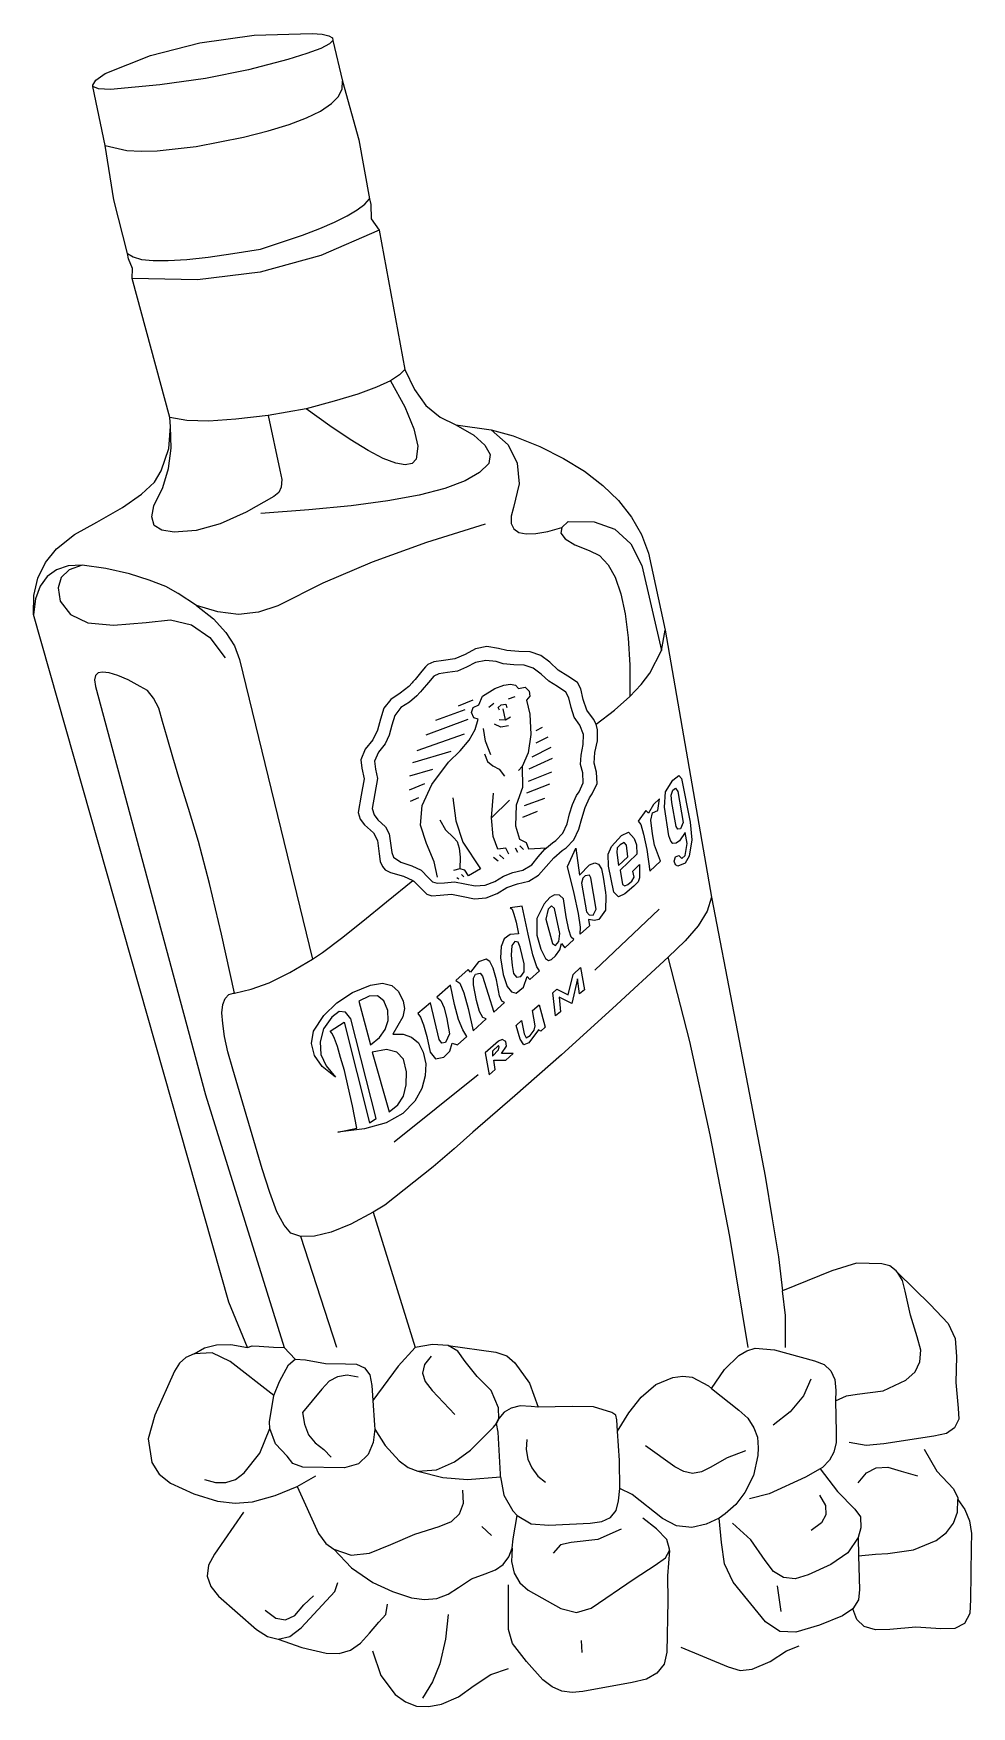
# Model space of a CAD drawing. Header units: metres. Extents: x 2441 to 5971, y 31 to 6327.
import ezdxf

# ---------------------------------------------------------------- set-up
doc = ezdxf.new("R2010")
doc.units = ezdxf.units.M

msp = doc.modelspace()

# ---------------------------------------------------------------- linework, layer by layer
at = {"layer": 'Part1_0', "color": 1}
for p, q in [((3067, 6292), (3271, 6320)), ((3271, 6320), (3490, 6327)), ((3490, 6327), (3527, 6324)), ((3527, 6324), (3552, 6318)), ((3552, 6318), (3566, 6311)), ((3568, 6301), (3555, 6288)), ((3566, 6311), (3568, 6301)), ((3568, 6301), (3604, 6148)), ((2711, 6176), (2881, 6244)), ((2881, 6244), (3067, 6292)), ((3470, 6252), (3398, 6229)), ((3522, 6271), (3470, 6252)), ((3555, 6288), (3522, 6271)), ((2676, 6151), (2711, 6176)), ((3250, 6190), (3088, 6158)), ((3398, 6229), (3250, 6190)), ((2664, 6132), (2676, 6151)), ((2665, 6128), (2664, 6132)), ((2711, 5906), (2665, 6128)), ((2686, 6119), (2665, 6128)), ((2731, 6116), (2686, 6119)), ((2916, 6134), (2731, 6116)), ((3088, 6158), (2916, 6134)), ((3589, 6090), (3603, 6119)), ((3603, 6119), (3604, 6148)), ((3604, 6148), (3665, 5927)), ((3521, 6035), (3562, 6063)), ((3562, 6063), (3589, 6090)), ((3324, 5961), (3403, 5985)), ((3403, 5985), (3469, 6010)), ((3469, 6010), (3521, 6035)), ((3053, 5902), (3232, 5937)), ((3232, 5937), (3324, 5961)), ((3665, 5927), (3706, 5705)), ((2743, 5701), (2711, 5906)), ((2711, 5906), (2792, 5887)), ((2792, 5887), (2846, 5884)), ((2846, 5884), (2906, 5885)), ((2906, 5885), (3053, 5902)), ((2795, 5499), (2743, 5701)), ((3659, 5663), (3688, 5685)), ((3688, 5685), (3706, 5705)), ((3706, 5705), (3711, 5683)), ((3711, 5683), (3712, 5629)), ((3519, 5593), (3574, 5617)), ((3574, 5617), (3622, 5641)), ((3622, 5641), (3659, 5663)), ((3712, 5629), (3742, 5587)), ((3295, 5515), (3453, 5568)), ((3453, 5568), (3519, 5593)), ((3742, 5587), (3522, 5492)), ((3742, 5587), (3839, 5062)), ((2799, 5479), (2795, 5499)), ((2795, 5499), (2816, 5487)), ((2814, 5443), (2799, 5479)), ((2816, 5487), (2848, 5477)), ((3018, 5477), (3098, 5485)), ((3098, 5485), (3191, 5499)), ((3191, 5499), (3295, 5515)), ((3522, 5492), (3294, 5429)), ((2812, 5405), (2814, 5443)), ((2848, 5477), (2892, 5473)), ((2892, 5473), (2948, 5472)), ((2948, 5472), (3018, 5477)), ((3294, 5429), (3058, 5400)), ((2954, 4882), (2812, 5405)), ((3058, 5400), (2812, 5405)), ((3819, 5042), (3785, 5020)), ((3839, 5062), (3819, 5042)), ((3839, 5062), (3875, 4987)), ((3732, 4996), (3661, 4970)), ((3785, 5020), (3732, 4996)), ((3785, 5020), (3839, 4922)), ((3875, 4987), (3918, 4927)), ((3467, 4914), (3324, 4889)), ((3573, 4943), (3467, 4914)), ((3556, 4851), (3467, 4914)), ((3661, 4970), (3573, 4943)), ((3839, 4922), (3872, 4839)), ((3918, 4927), (3971, 4883)), ((2951, 4765), (2957, 4848)), ((2957, 4848), (2954, 4882)), ((3018, 4871), (2954, 4882)), ((2959, 4767), (2957, 4848)), ((3101, 4868), (3018, 4871)), ((3203, 4875), (3101, 4868)), ((3324, 4889), (3203, 4875)), ((3324, 4889), (3368, 4683)), ((3633, 4799), (3556, 4851)), ((3971, 4883), (4031, 4854)), ((4031, 4854), (4163, 4836)), ((4031, 4854), (4098, 4815)), ((3700, 4758), (3633, 4799)), ((3872, 4839), (3887, 4774)), ((4098, 4815), (4140, 4778)), ((4163, 4836), (4246, 4813)), ((4163, 4836), (4227, 4779)), ((4246, 4813), (4347, 4773)), ((2922, 4681), (2951, 4765)), ((2949, 4690), (2959, 4767)), ((3757, 4728), (3700, 4758)), ((3804, 4710), (3757, 4728)), ((3881, 4725), (3866, 4709)), ((3887, 4774), (3881, 4725)), ((4140, 4778), (4159, 4743)), ((4159, 4743), (4154, 4709)), ((4227, 4779), (4261, 4710)), ((4347, 4773), (4436, 4728)), ((4436, 4728), (4515, 4680)), ((2897, 4639), (2922, 4681)), ((2928, 4618), (2949, 4690)), ((3368, 4683), (3375, 4648)), ((3840, 4704), (3804, 4710)), ((3866, 4709), (3840, 4704)), ((4120, 4675), (4065, 4643)), ((4154, 4709), (4120, 4675)), ((4261, 4710), (4269, 4632)), ((4515, 4680), (4584, 4626)), ((2848, 4593), (2897, 4639)), ((2894, 4550), (2928, 4618)), ((3364, 4599), (3346, 4584)), ((3373, 4620), (3364, 4599)), ((3375, 4648), (3373, 4620)), ((3989, 4615), (3892, 4589)), ((4065, 4643), (3989, 4615)), ((4269, 4632), (4247, 4543)), ((4584, 4626), (4643, 4569)), ((2680, 4488), (2776, 4543)), ((2776, 4543), (2848, 4593)), ((2886, 4508), (2894, 4550)), ((3346, 4584), (3241, 4525)), ((3477, 4534), (3297, 4521)), ((3636, 4549), (3477, 4534)), ((3775, 4568), (3636, 4549)), ((3892, 4589), (3775, 4568)), ((4247, 4543), (4239, 4510)), ((4643, 4569), (4691, 4507)), ((2595, 4442), (2680, 4488)), ((2895, 4476), (2886, 4508)), ((2924, 4458), (2895, 4476)), ((3143, 4482), (3053, 4457)), ((3241, 4525), (3143, 4482)), ((4141, 4481), (3920, 4412)), ((4239, 4510), (4239, 4483)), ((4239, 4483), (4249, 4463)), ((4429, 4468), (4453, 4490)), ((4453, 4490), (4551, 4489)), ((4551, 4489), (4629, 4461)), ((4691, 4507), (4729, 4441)), ((2528, 4388), (2595, 4442)), ((2970, 4450), (2924, 4458)), ((3053, 4457), (2970, 4450)), ((3920, 4412), (3715, 4337)), ((4249, 4463), (4267, 4449)), ((4267, 4449), (4295, 4444)), ((4295, 4444), (4331, 4445)), ((4331, 4445), (4376, 4453)), ((4376, 4453), (4429, 4468)), ((4429, 4468), (4426, 4447)), ((4426, 4447), (4442, 4425)), ((4442, 4425), (4478, 4403)), ((4629, 4461), (4689, 4407)), ((4729, 4441), (4756, 4371)), ((2486, 4336), (2528, 4388)), ((4478, 4403), (4532, 4381)), ((4532, 4381), (4571, 4362)), ((4571, 4362), (4603, 4328)), ((4689, 4407), (4730, 4325)), ((4756, 4371), (4818, 4082)), ((2457, 4277), (2486, 4336)), ((2493, 4284), (2466, 4247)), ((2528, 4309), (2493, 4284)), ((2572, 4323), (2528, 4309)), ((2575, 4309), (2545, 4280)), ((2624, 4326), (2572, 4323)), ((2624, 4326), (2575, 4309)), ((2713, 4314), (2624, 4326)), ((2802, 4293), (2713, 4314)), ((2877, 4270), (2802, 4293)), ((3715, 4337), (3530, 4258)), ((4603, 4328), (4630, 4281)), ((4730, 4325), (4804, 4005)), ((2442, 4212), (2457, 4277)), ((2466, 4247), (2449, 4200)), ((2545, 4280), (2534, 4241)), ((2534, 4241), (2542, 4191)), ((2939, 4246), (2877, 4270)), ((2986, 4220), (2939, 4246)), ((3055, 4174), (2986, 4220)), ((3530, 4258), (3361, 4173)), ((4630, 4281), (4651, 4218)), ((2441, 4141), (2442, 4212)), ((2449, 4200), (2441, 4141)), ((2542, 4191), (2580, 4140)), ((3135, 4150), (3055, 4174)), ((3055, 4174), (3118, 4124)), ((3361, 4173), (3288, 4149)), ((4651, 4218), (4668, 4143)), ((3176, 1553), (2441, 4141)), ((2580, 4140), (2646, 4109)), ((2646, 4109), (2742, 4100)), ((2742, 4100), (2865, 4111)), ((2865, 4111), (2957, 4121)), ((2957, 4121), (3036, 4102)), ((3036, 4102), (3105, 4054)), ((3118, 4124), (3165, 4073)), ((3212, 4141), (3135, 4150)), ((3288, 4149), (3212, 4141)), ((4668, 4143), (4679, 4053)), ((3105, 4054), (3162, 3977)), ((3165, 4073), (3198, 4023)), ((4679, 4053), (4685, 3950)), ((4804, 4005), (4818, 4082)), ((4818, 4082), (4993, 3077)), ((3198, 4023), (3216, 3971)), ((3216, 3971), (3491, 2843)), ((3984, 3967), (3947, 3962)), ((4027, 3974), (3984, 3967)), ((4065, 3990), (4027, 3974)), ((4104, 4011), (4065, 3990)), ((4147, 4020), (4104, 4011)), ((4143, 3968), (4105, 3960)), ((4182, 3963), (4143, 3968)), ((4191, 4013), (4147, 4020)), ((4222, 4005), (4191, 4013)), ((4267, 4001), (4222, 4005)), ((4310, 4000), (4267, 4001)), ((4350, 3986), (4310, 4000)), ((4384, 3961), (4350, 3986)), ((4760, 3920), (4804, 4005)), ((2674, 3911), (2671, 3894)), ((2684, 3921), (2674, 3911)), ((2701, 3924), (2684, 3921)), ((2726, 3921), (2701, 3924)), ((2758, 3911), (2726, 3921)), ((2797, 3894), (2758, 3911)), ((3902, 3927), (3877, 3896)), ((3916, 3944), (3902, 3927)), ((3925, 3952), (3916, 3944)), ((3947, 3962), (3925, 3952)), ((3947, 3908), (3927, 3885)), ((3966, 3917), (3947, 3908)), ((3999, 3922), (3966, 3917)), ((4037, 3927), (3999, 3922)), ((4071, 3942), (4037, 3927)), ((4105, 3960), (4071, 3942)), ((4209, 3955), (4182, 3963)), ((4249, 3951), (4209, 3955)), ((4288, 3950), (4249, 3951)), ((4322, 3939), (4288, 3950)), ((4352, 3916), (4322, 3939)), ((4380, 3890), (4352, 3916)), ((4415, 3931), (4384, 3961)), ((4452, 3909), (4415, 3931)), ((4488, 3885), (4452, 3909)), ((4685, 3950), (4685, 3832)), ((4728, 3877), (4760, 3920)), ((2671, 3894), (2674, 3870)), ((2674, 3870), (3088, 2333)), ((2842, 3870), (2797, 3894)), ((2870, 3854), (2842, 3870)), ((2893, 3826), (2870, 3854)), ((3821, 3844), (3786, 3820)), ((3853, 3869), (3821, 3844)), ((3866, 3883), (3853, 3869)), ((3868, 3887), (3866, 3883)), ((3877, 3896), (3868, 3887)), ((3895, 3847), (3884, 3834)), ((3897, 3849), (3895, 3847)), ((3904, 3857), (3897, 3849)), ((3927, 3885), (3904, 3857)), ((4131, 3833), (4177, 3862)), ((4177, 3862), (4211, 3874)), ((4211, 3874), (4236, 3878)), ((4236, 3878), (4255, 3874)), ((4255, 3874), (4266, 3862)), ((4266, 3862), (4291, 3867)), ((4291, 3867), (4306, 3852)), ((4306, 3852), (4309, 3833)), ((4413, 3869), (4380, 3890)), ((4444, 3848), (4413, 3869)), ((4456, 3827), (4444, 3848)), ((4501, 3861), (4488, 3885)), ((4510, 3820), (4501, 3861)), ((4685, 3832), (4728, 3877)), ((2913, 3788), (2893, 3826)), ((2927, 3738), (2913, 3788)), ((3760, 3788), (3747, 3746)), ((3786, 3820), (3760, 3788)), ((3824, 3790), (3801, 3761)), ((3856, 3811), (3824, 3790)), ((3884, 3834), (3856, 3811)), ((4064, 3782), (3954, 3741)), ((4094, 3818), (4039, 3795)), ((4089, 3772), (4095, 3791)), ((4095, 3791), (4117, 3801)), ((4117, 3801), (4131, 3833)), ((4173, 3806), (4154, 3790)), ((4190, 3790), (4201, 3800)), ((4195, 3780), (4190, 3790)), ((4201, 3800), (4218, 3803)), ((4217, 3744), (4208, 3786)), ((4218, 3803), (4222, 3791)), ((4228, 3823), (4254, 3832)), ((4309, 3833), (4296, 3818)), ((4296, 3818), (4309, 3766)), ((4464, 3790), (4456, 3827)), ((4476, 3754), (4464, 3790)), ((4523, 3781), (4510, 3820)), ((4548, 3747), (4523, 3781)), ((4558, 3728), (4628, 3781)), ((4628, 3781), (4685, 3832)), ((2944, 3678), (2927, 3738)), ((3747, 3746), (3736, 3705)), ((3789, 3724), (3780, 3687)), ((3801, 3761), (3789, 3724)), ((4076, 3745), (3917, 3687)), ((4098, 3752), (4089, 3772)), ((4115, 3747), (4098, 3752)), ((4103, 3708), (4115, 3747)), ((4200, 3716), (4176, 3728)), ((4194, 3745), (4217, 3744)), ((4229, 3722), (4200, 3716)), ((4217, 3744), (4236, 3755)), ((4309, 3766), (4312, 3689)), ((4333, 3704), (4356, 3717)), ((4497, 3724), (4476, 3754)), ((4511, 3689), (4497, 3724)), ((4558, 3728), (4548, 3747)), ((4563, 3707), (4558, 3728)), ((2965, 3603), (2944, 3678)), ((3718, 3669), (3689, 3634)), ((3736, 3705), (3718, 3669)), ((3764, 3654), (3739, 3623)), ((3780, 3687), (3764, 3654)), ((4062, 3690), (3884, 3628)), ((4047, 3627), (4080, 3668)), ((4080, 3668), (4103, 3708)), ((4142, 3664), (4135, 3711)), ((4162, 3612), (4142, 3664)), ((4312, 3689), (4303, 3620)), ((4376, 3679), (4331, 3656)), ((4510, 3651), (4511, 3689)), ((4554, 3621), (4563, 3665)), ((4563, 3668), (4563, 3707)), ((4563, 3665), (4563, 3668)), ((2992, 3514), (2965, 3603)), ((3689, 3634), (3673, 3594)), ((3673, 3594), (3677, 3562)), ((3739, 3623), (3724, 3588)), ((4011, 3625), (3867, 3582)), ((4003, 3585), (4047, 3627)), ((4138, 3616), (4150, 3587)), ((4303, 3620), (4280, 3568)), ((4393, 3598), (4305, 3558)), ((4388, 3640), (4317, 3603)), ((4500, 3576), (4502, 3611)), ((4502, 3611), (4510, 3651)), ((4551, 3581), (4554, 3621)), ((3677, 3562), (3685, 3522)), ((3724, 3588), (3728, 3559)), ((3728, 3559), (3735, 3523)), ((3942, 3557), (3856, 3532)), ((3940, 3501), (4003, 3585)), ((4150, 3587), (4170, 3571)), ((4170, 3571), (4193, 3558)), ((4193, 3558), (4213, 3532)), ((4280, 3568), (4266, 3553)), ((4280, 3568), (4281, 3490)), ((4391, 3547), (4302, 3512)), ((4508, 3545), (4500, 3576)), ((4510, 3507), (4508, 3545)), ((4560, 3547), (4551, 3581)), ((4562, 3505), (4560, 3547)), ((4847, 3517), (4869, 3534)), ((4869, 3534), (4880, 3523)), ((3024, 3411), (2992, 3514)), ((3685, 3522), (3674, 3460)), ((3725, 3467), (3716, 3410)), ((3735, 3523), (3725, 3467)), ((3913, 3503), (3855, 3480)), ((3904, 3422), (3940, 3501)), ((4165, 3375), (4172, 3468)), ((4281, 3490), (4257, 3423)), ((4298, 3470), (4384, 3503)), ((4484, 3459), (4494, 3473)), ((4494, 3473), (4510, 3507)), ((4533, 3450), (4544, 3466)), ((4544, 3466), (4562, 3505)), ((4815, 3416), (4820, 3473)), ((4820, 3473), (4847, 3517)), ((4841, 3460), (4847, 3479)), ((4847, 3479), (4857, 3487)), ((4857, 3487), (4866, 3475)), ((4866, 3475), (4886, 3358)), ((4880, 3523), (4912, 3359)), ((3062, 3286), (3024, 3411)), ((3674, 3460), (3663, 3396)), ((3716, 3410), (3723, 3387)), ((3890, 3451), (3859, 3437)), ((3898, 3348), (3904, 3422)), ((4019, 3450), (4031, 3364)), ((4232, 3442), (4165, 3375)), ((4257, 3423), (4255, 3345)), ((4282, 3378), (4338, 3400)), ((4289, 3422), (4365, 3449)), ((4458, 3390), (4470, 3426)), ((4470, 3426), (4484, 3459)), ((4504, 3373), (4517, 3414)), ((4517, 3414), (4533, 3450)), ((4745, 3403), (4716, 3363)), ((4755, 3393), (4745, 3403)), ((4774, 3426), (4755, 3393)), ((4771, 3394), (4790, 3403)), ((4797, 3447), (4774, 3426)), ((4790, 3403), (4797, 3447)), ((4832, 3307), (4815, 3416)), ((4843, 3433), (4841, 3460)), ((4859, 3343), (4843, 3433)), ((3663, 3396), (3671, 3370)), ((3671, 3370), (3687, 3349)), ((3687, 3349), (3720, 3319)), ((3723, 3387), (3737, 3368)), ((3737, 3368), (3766, 3341)), ((3766, 3341), (3779, 3315)), ((3920, 3279), (3898, 3348)), ((3970, 3368), (3992, 3330)), ((4031, 3364), (4057, 3284)), ((4171, 3305), (4165, 3375)), ((4255, 3345), (4270, 3295)), ((4433, 3317), (4449, 3353)), ((4449, 3353), (4458, 3390)), ((4493, 3333), (4504, 3373)), ((4716, 3363), (4727, 3350)), ((4727, 3350), (4737, 3314)), ((4764, 3366), (4771, 3394)), ((4770, 3315), (4764, 3366)), ((4866, 3333), (4859, 3343)), ((4886, 3358), (4876, 3334)), ((4912, 3359), (4918, 3292)), ((3103, 3128), (3062, 3286)), ((3720, 3319), (3735, 3290)), ((3735, 3290), (3742, 3240)), ((3779, 3315), (3786, 3271)), ((3949, 3210), (3920, 3279)), ((3992, 3330), (4022, 3301)), ((4022, 3301), (4035, 3286)), ((4035, 3286), (4043, 3261)), ((4057, 3284), (4123, 3183)), ((4189, 3258), (4171, 3305)), ((4270, 3295), (4295, 3283)), ((4295, 3283), (4304, 3259)), ((4371, 3262), (4394, 3281)), ((4394, 3281), (4407, 3290)), ((4407, 3290), (4433, 3317)), ((4445, 3262), (4475, 3293)), ((4475, 3293), (4493, 3333)), ((4616, 3268), (4654, 3309)), ((4649, 3274), (4638, 3262)), ((4664, 3282), (4649, 3274)), ((4654, 3309), (4680, 3321)), ((4673, 3273), (4664, 3282)), ((4680, 3321), (4702, 3298)), ((4702, 3298), (4710, 3274)), ((4710, 3274), (4712, 3239)), ((4737, 3314), (4749, 3256)), ((4778, 3272), (4770, 3315)), ((4839, 3288), (4832, 3307)), ((4847, 3279), (4839, 3288)), ((4859, 3280), (4847, 3279)), ((4872, 3289), (4859, 3280)), ((4876, 3334), (4866, 3333)), ((4893, 3320), (4872, 3289)), ((4901, 3279), (4893, 3320)), ((4893, 3233), (4901, 3279)), ((4918, 3292), (4909, 3231)), ((3742, 3240), (3746, 3211)), ((3746, 3211), (3754, 3192)), ((3786, 3271), (3789, 3245)), ((3789, 3245), (3796, 3227)), ((3796, 3227), (3824, 3208)), ((4043, 3261), (4047, 3227)), ((4047, 3227), (4045, 3183)), ((4172, 3227), (4190, 3213)), ((4218, 3261), (4189, 3258)), ((4195, 3236), (4211, 3221)), ((4230, 3239), (4218, 3261)), ((4254, 3263), (4263, 3246)), ((4271, 3270), (4285, 3256)), ((4304, 3259), (4371, 3262)), ((4316, 3198), (4340, 3228)), ((4340, 3228), (4365, 3257)), ((4365, 3257), (4371, 3262)), ((4370, 3192), (4399, 3225)), ((4399, 3225), (4431, 3252)), ((4431, 3252), (4445, 3262)), ((4450, 3192), (4482, 3261)), ((4482, 3261), (4496, 3159)), ((4603, 3238), (4616, 3268)), ((4605, 3193), (4603, 3238)), ((4638, 3262), (4636, 3245)), ((4636, 3245), (4643, 3196)), ((4643, 3196), (4678, 3228)), ((4712, 3239), (4649, 3178)), ((4678, 3228), (4673, 3273)), ((4749, 3256), (4760, 3175)), ((4760, 3175), (4801, 3212)), ((4801, 3212), (4778, 3272)), ((4852, 3212), (4857, 3228)), ((4857, 3198), (4852, 3212)), ((4857, 3228), (4869, 3233)), ((4869, 3233), (4881, 3222)), ((4881, 3222), (4893, 3233)), ((4909, 3231), (4893, 3205)), ((3754, 3192), (3765, 3180)), ((3765, 3180), (3785, 3170)), ((3785, 3170), (3833, 3156)), ((3824, 3208), (3865, 3195)), ((3833, 3156), (3868, 3140)), ((3865, 3195), (3900, 3178)), ((3900, 3178), (3928, 3149)), ((3928, 3149), (3943, 3134)), ((3962, 3152), (3949, 3210)), ((4045, 3183), (4021, 3177)), ((4034, 3151), (4042, 3146)), ((4064, 3178), (4045, 3183)), ((4052, 3162), (4060, 3153)), ((4078, 3157), (4064, 3178)), ((4123, 3183), (4078, 3157)), ((4177, 3136), (4210, 3156)), ((4210, 3156), (4245, 3169)), ((4245, 3169), (4282, 3178)), ((4282, 3178), (4316, 3198)), ((4305, 3137), (4342, 3159)), ((4342, 3159), (4370, 3192)), ((4476, 3091), (4450, 3192)), ((4496, 3159), (4533, 3198)), ((4508, 3148), (4503, 3129)), ((4517, 3157), (4508, 3148)), ((4533, 3159), (4517, 3157)), ((4533, 3198), (4553, 3206)), ((4539, 3150), (4533, 3159)), ((4559, 3031), (4539, 3150)), ((4553, 3206), (4567, 3201)), ((4567, 3201), (4579, 3183)), ((4579, 3183), (4585, 3152)), ((4585, 3152), (4593, 3094)), ((4625, 3095), (4605, 3193)), ((4649, 3178), (4658, 3124)), ((4693, 3137), (4701, 3152)), ((4696, 3175), (4721, 3200)), ((4701, 3152), (4696, 3175)), ((4721, 3149), (4716, 3135)), ((4721, 3200), (4721, 3149)), ((4866, 3193), (4857, 3198)), ((4893, 3205), (4866, 3193)), ((3149, 2938), (3103, 3128)), ((3770, 3059), (3868, 3140)), ((3868, 3140), (3872, 3137)), ((3872, 3137), (3904, 3105)), ((3904, 3105), (3921, 3088)), ((3921, 3088), (3940, 3082)), ((3943, 3134), (3960, 3129)), ((3960, 3129), (3988, 3131)), ((3971, 3084), (4014, 3088)), ((3988, 3131), (4025, 3134)), ((4014, 3088), (4058, 3079)), ((4025, 3134), (4064, 3127)), ((4064, 3127), (4103, 3119)), ((4103, 3119), (4141, 3122)), ((4141, 3122), (4177, 3136)), ((4145, 3074), (4186, 3090)), ((4186, 3090), (4222, 3113)), ((4222, 3113), (4263, 3127)), ((4263, 3127), (4305, 3137)), ((4492, 3015), (4476, 3091)), ((4503, 3129), (4522, 3022)), ((4593, 3094), (4595, 3082)), ((4643, 3078), (4625, 3095)), ((4666, 3089), (4643, 3078)), ((4658, 3124), (4666, 3119)), ((4666, 3119), (4678, 3124)), ((4700, 3118), (4666, 3089)), ((4678, 3124), (4693, 3137)), ((4716, 3135), (4700, 3118)), ((3680, 2986), (3770, 3059)), ((3940, 3082), (3971, 3084)), ((4058, 3079), (4101, 3071)), ((4101, 3071), (4145, 3074)), ((4280, 3043), (4235, 3037)), ((4235, 3037), (4242, 3031)), ((4242, 3031), (4249, 3013)), ((4302, 2937), (4280, 3043)), ((4363, 3052), (4335, 2996)), ((4384, 3075), (4363, 3052)), ((4378, 3032), (4369, 2994)), ((4390, 3044), (4378, 3032)), ((4402, 3085), (4384, 3075)), ((4402, 3034), (4390, 3044)), ((4420, 3084), (4402, 3085)), ((4422, 2940), (4402, 3034)), ((4435, 3071), (4420, 3084)), ((4445, 3003), (4435, 3071)), ((4547, 3009), (4559, 3031)), ((4553, 2802), (4795, 3031)), ((4593, 3028), (4568, 2993)), ((4595, 3082), (4593, 3028)), ((4976, 3024), (4942, 2969)), ((4993, 3077), (4976, 3024)), ((4993, 3077), (5160, 2204)), ((3600, 2923), (3680, 2986)), ((4249, 3013), (4258, 2983)), ((4258, 2983), (4266, 2939)), ((4335, 2996), (4335, 2934)), ((4369, 2994), (4394, 2903)), ((4455, 2954), (4445, 3003)), ((4500, 2964), (4492, 3015)), ((4533, 2969), (4498, 2938)), ((4498, 2938), (4500, 2964)), ((4522, 3022), (4532, 3010)), ((4552, 2989), (4530, 2993)), ((4530, 2993), (4533, 2969)), ((4532, 3010), (4547, 3009)), ((4568, 2993), (4552, 2989)), ((4942, 2969), (4894, 2912)), ((3198, 2716), (3149, 2938)), ((3529, 2869), (3600, 2923)), ((4212, 2920), (4201, 2891)), ((4235, 2936), (4212, 2920)), ((4266, 2939), (4235, 2936)), ((4252, 2910), (4241, 2895)), ((4265, 2908), (4252, 2910)), ((4273, 2889), (4265, 2908)), ((4320, 2860), (4302, 2937)), ((4335, 2934), (4350, 2881)), ((4394, 2903), (4406, 2895)), ((4406, 2895), (4418, 2910)), ((4418, 2910), (4422, 2940)), ((4422, 2879), (4428, 2902)), ((4428, 2902), (4440, 2886)), ((4440, 2886), (4475, 2917)), ((4465, 2926), (4455, 2954)), ((4475, 2917), (4465, 2926)), ((4894, 2912), (4829, 2851)), ((3406, 2793), (3491, 2843)), ((3491, 2843), (3529, 2869)), ((4144, 2844), (4116, 2833)), ((4158, 2835), (4144, 2844)), ((4171, 2809), (4158, 2835)), ((4201, 2891), (4198, 2849)), ((4198, 2849), (4209, 2786)), ((4241, 2895), (4238, 2859)), ((4238, 2859), (4242, 2819)), ((4287, 2826), (4273, 2889)), ((4335, 2815), (4320, 2860)), ((4350, 2881), (4368, 2846)), ((4368, 2846), (4379, 2839)), ((4379, 2839), (4391, 2842)), ((4391, 2842), (4406, 2856)), ((4406, 2856), (4422, 2879)), ((4829, 2851), (4620, 2658)), ((4911, 2534), (4829, 2851)), ((3328, 2755), (3406, 2793)), ((4077, 2804), (4030, 2763)), ((4086, 2794), (4077, 2804)), ((4116, 2833), (4086, 2794)), ((4097, 2772), (4104, 2787)), ((4097, 2747), (4097, 2772)), ((4104, 2787), (4122, 2791)), ((4122, 2791), (4131, 2779)), ((4131, 2779), (4173, 2644)), ((4184, 2766), (4171, 2809)), ((4209, 2786), (4223, 2740)), ((4242, 2819), (4248, 2790)), ((4248, 2790), (4259, 2776)), ((4259, 2776), (4275, 2778)), ((4275, 2778), (4288, 2796)), ((4285, 2738), (4299, 2778)), ((4288, 2796), (4287, 2826)), ((4299, 2778), (4309, 2767)), ((4309, 2767), (4345, 2799)), ((4345, 2799), (4335, 2815)), ((4453, 2709), (4472, 2786)), ((4472, 2786), (4499, 2812)), ((4499, 2812), (4514, 2728)), ((3162, 2696), (3176, 2710)), ((3176, 2710), (3194, 2715)), ((3194, 2715), (3198, 2716)), ((3198, 2716), (3260, 2730)), ((3260, 2730), (3328, 2755)), ((3582, 2679), (3641, 2718)), ((3641, 2718), (3709, 2746)), ((3709, 2746), (3754, 2753)), ((3754, 2753), (3789, 2744)), ((3789, 2744), (3815, 2722)), ((3815, 2722), (3832, 2685)), ((4010, 2745), (3959, 2701)), ((4026, 2673), (4010, 2745)), ((4030, 2763), (4045, 2753)), ((4045, 2753), (4060, 2717)), ((4060, 2717), (4077, 2658)), ((4108, 2688), (4097, 2747)), ((4195, 2705), (4184, 2766)), ((4223, 2740), (4240, 2721)), ((4240, 2721), (4257, 2716)), ((4257, 2716), (4285, 2738)), ((4396, 2717), (4410, 2730)), ((4406, 2630), (4396, 2717)), ((4410, 2730), (4453, 2709)), ((4488, 2770), (4467, 2677)), ((4496, 2713), (4488, 2770)), ((4514, 2728), (4496, 2713)), ((3150, 2641), (3154, 2673)), ((3154, 2673), (3162, 2696)), ((3534, 2631), (3582, 2679)), ((3591, 2646), (3564, 2625)), ((3615, 2644), (3591, 2646)), ((3704, 2704), (3665, 2685)), ((3665, 2685), (3709, 2521)), ((3735, 2705), (3704, 2704)), ((3759, 2687), (3735, 2705)), ((3774, 2650), (3759, 2687)), ((3776, 2613), (3774, 2650)), ((3837, 2658), (3831, 2627)), ((3832, 2685), (3837, 2658)), ((3935, 2679), (3887, 2639)), ((3968, 2541), (3935, 2679)), ((3959, 2701), (3974, 2688)), ((3974, 2688), (3986, 2660)), ((3986, 2660), (3997, 2619)), ((4041, 2617), (4026, 2673)), ((4077, 2658), (4095, 2574)), ((4119, 2646), (4108, 2688)), ((4132, 2624), (4119, 2646)), ((4173, 2644), (4214, 2681)), ((4203, 2685), (4195, 2705)), ((4214, 2681), (4203, 2685)), ((4319, 2650), (4344, 2672)), ((4329, 2593), (4319, 2650)), ((4344, 2672), (4366, 2588)), ((4424, 2645), (4406, 2630)), ((4467, 2677), (4419, 2700)), ((4419, 2700), (4424, 2645)), ((4620, 2658), (4428, 2484)), ((3153, 2601), (3150, 2641)), ((3160, 2552), (3153, 2601)), ((3495, 2572), (3534, 2631)), ((3564, 2625), (3532, 2581)), ((3557, 2572), (3610, 2607)), ((3610, 2607), (3706, 2228)), ((3635, 2619), (3615, 2644)), ((3731, 2244), (3635, 2619)), ((3765, 2579), (3776, 2613)), ((3831, 2627), (3793, 2561)), ((3887, 2639), (3898, 2625)), ((3898, 2625), (3909, 2596)), ((3909, 2596), (3921, 2553)), ((3997, 2619), (4006, 2563)), ((4057, 2577), (4041, 2617)), ((4095, 2574), (4145, 2619)), ((4145, 2619), (4132, 2624)), ((4257, 2594), (4278, 2613)), ((4273, 2542), (4257, 2594)), ((4278, 2613), (4287, 2562)), ((4325, 2576), (4329, 2593)), ((4366, 2588), (4350, 2573)), ((3173, 2495), (3160, 2552)), ((3487, 2526), (3495, 2572)), ((3498, 2481), (3487, 2526)), ((3532, 2581), (3520, 2532)), ((3520, 2532), (3523, 2485)), ((3565, 2564), (3557, 2572)), ((3574, 2545), (3565, 2564)), ((3585, 2515), (3574, 2545)), ((3709, 2521), (3743, 2549)), ((3743, 2549), (3765, 2579)), ((3793, 2561), (3832, 2561)), ((3832, 2561), (3864, 2550)), ((3864, 2550), (3890, 2528)), ((3890, 2528), (3908, 2494)), ((3921, 2553), (3934, 2494)), ((3978, 2527), (3968, 2541)), ((3992, 2530), (3978, 2527)), ((4006, 2563), (3992, 2530)), ((4008, 2497), (4017, 2527)), ((4017, 2527), (4037, 2521)), ((4037, 2521), (4072, 2553)), ((4072, 2553), (4057, 2577)), ((4191, 2535), (4141, 2491)), ((4205, 2541), (4191, 2535)), ((4218, 2533), (4205, 2541)), ((4221, 2516), (4218, 2533)), ((4286, 2521), (4273, 2542)), ((4305, 2529), (4286, 2521)), ((4287, 2562), (4295, 2548)), ((4295, 2548), (4310, 2556)), ((4341, 2578), (4305, 2529)), ((4310, 2556), (4325, 2576)), ((4350, 2573), (4341, 2578)), ((4988, 2183), (4911, 2534)), ((3191, 2429), (3173, 2495)), ((3528, 2440), (3498, 2481)), ((3523, 2485), (3543, 2442)), ((3597, 2474), (3585, 2515)), ((3611, 2424), (3597, 2474)), ((3770, 2503), (3716, 2494)), ((3716, 2494), (3779, 2269)), ((3809, 2494), (3770, 2503)), ((3834, 2467), (3809, 2494)), ((3845, 2420), (3834, 2467)), ((3908, 2494), (3918, 2450)), ((3934, 2494), (3954, 2468)), ((3954, 2468), (3985, 2475)), ((3985, 2475), (4008, 2497)), ((4141, 2491), (4156, 2408)), ((4191, 2518), (4168, 2497)), ((4168, 2478), (4191, 2502)), ((4168, 2497), (4168, 2478)), ((4178, 2428), (4173, 2464)), ((4173, 2464), (4219, 2464)), ((4194, 2514), (4191, 2518)), ((4191, 2502), (4194, 2514)), ((4202, 2488), (4221, 2516)), ((4246, 2488), (4202, 2488)), ((4219, 2464), (4246, 2488)), ((4428, 2484), (4253, 2329)), ((3301, 2055), (3191, 2429)), ((3578, 2400), (3528, 2440)), ((3543, 2442), (3578, 2400)), ((3625, 2363), (3611, 2424)), ((4114, 2408), (3798, 2155)), ((3844, 2370), (3845, 2420)), ((3915, 2404), (3902, 2357)), ((3918, 2450), (3915, 2404)), ((4156, 2408), (4178, 2428)), ((3088, 2333), (3384, 1382)), ((3641, 2291), (3625, 2363)), ((3833, 2328), (3844, 2370)), ((3902, 2357), (3876, 2309)), ((3658, 2208), (3641, 2291)), ((3779, 2269), (3812, 2295)), ((3812, 2295), (3833, 2328)), ((3876, 2309), (3831, 2263)), ((4253, 2329), (4094, 2193)), ((3586, 2193), (3658, 2208)), ((3687, 2205), (3586, 2193)), ((3768, 2227), (3687, 2205)), ((3706, 2228), (3731, 2244)), ((3831, 2263), (3768, 2227)), ((5160, 2204), (5194, 2027)), ((4094, 2193), (4024, 2130)), ((5062, 1800), (4988, 2183)), ((4024, 2130), (3945, 2062)), ((3330, 1965), (3301, 2055)), ((3945, 2062), (3763, 1918)), ((5194, 2027), (5221, 1866)), ((3357, 1893), (3330, 1965)), ((3384, 1843), (3357, 1893)), ((3719, 1891), (3635, 1846)), ((3763, 1918), (3719, 1891)), ((3719, 1891), (3877, 1382)), ((3410, 1812), (3384, 1843)), ((3635, 1846), (3561, 1816)), ((5221, 1866), (5244, 1723)), ((3447, 1800), (3410, 1812)), ((3499, 1801), (3447, 1800)), ((3582, 1382), (3447, 1800)), ((3561, 1816), (3499, 1801)), ((5130, 1382), (5062, 1800)), ((5244, 1723), (5260, 1595)), ((5445, 1670), (5260, 1595)), ((5538, 1699), (5445, 1670)), ((5634, 1697), (5538, 1699)), ((5664, 1689), (5634, 1697)), ((5687, 1671), (5664, 1689)), ((5694, 1663), (5687, 1671)), ((5711, 1634), (5694, 1663)), ((5694, 1663), (5815, 1544)), ((5271, 1503), (5260, 1595)), ((5721, 1594), (5711, 1634)), ((5741, 1504), (5721, 1594)), ((3246, 1382), (3176, 1553)), ((5815, 1544), (5883, 1472)), ((5271, 1382), (5271, 1503)), ((5767, 1422), (5741, 1504)), ((5883, 1472), (5910, 1416)), ((3084, 1381), (3130, 1392)), ((3130, 1392), (3184, 1393)), ((3184, 1393), (3246, 1382)), ((3246, 1382), (3264, 1388)), ((3264, 1388), (3290, 1387)), ((3290, 1387), (3344, 1383)), ((3942, 1394), (3877, 1382)), ((4001, 1390), (3942, 1394)), ((4038, 1368), (4001, 1390)), ((4001, 1390), (4181, 1364)), ((5780, 1372), (5767, 1422)), ((5910, 1416), (5914, 1348)), ((2990, 1323), (2972, 1293)), ((3014, 1344), (2990, 1323)), ((3046, 1358), (3014, 1344)), ((3046, 1358), (3084, 1381)), ((3113, 1362), (3046, 1358)), ((3181, 1329), (3113, 1362)), ((3345, 1201), (3181, 1329)), ((3344, 1383), (3384, 1382)), ((3384, 1382), (3426, 1338)), ((3401, 1317), (3426, 1338)), ((3426, 1338), (3465, 1336)), ((3465, 1336), (3540, 1322)), ((3877, 1382), (3814, 1312)), ((3937, 1349), (3913, 1318)), ((4066, 1329), (4038, 1368)), ((4111, 1273), (4066, 1329)), ((4181, 1364), (4222, 1351)), ((4222, 1351), (4253, 1325)), ((4253, 1325), (4307, 1248)), ((5041, 1299), (5095, 1352)), ((5095, 1352), (5125, 1370)), ((5125, 1370), (5157, 1379)), ((5157, 1379), (5230, 1373)), ((5230, 1373), (5380, 1332)), ((5380, 1332), (5417, 1318)), ((5759, 1291), (5777, 1328)), ((5777, 1328), (5780, 1372)), ((5914, 1348), (5912, 1251)), ((2972, 1293), (2898, 1127)), ((3367, 1254), (3401, 1317)), ((3540, 1322), (3615, 1321)), ((3585, 1272), (3554, 1255)), ((3622, 1278), (3585, 1272)), ((3615, 1321), (3657, 1320)), ((3663, 1271), (3622, 1278)), ((3657, 1320), (3687, 1306)), ((3687, 1306), (3707, 1279)), ((3707, 1279), (3714, 1239)), ((3814, 1312), (3718, 1183)), ((3913, 1318), (3905, 1286)), ((3905, 1286), (3915, 1254)), ((4163, 1220), (4111, 1273)), ((4783, 1243), (4847, 1269)), ((4847, 1269), (4885, 1274)), ((4885, 1274), (4920, 1270)), ((4920, 1270), (4981, 1238)), ((4993, 1228), (5041, 1299)), ((5366, 1263), (5339, 1200)), ((5417, 1318), (5442, 1294)), ((5442, 1294), (5457, 1262)), ((5457, 1262), (5460, 1220)), ((5724, 1259), (5759, 1291)), ((3329, 1102), (3345, 1201)), ((3345, 1201), (3367, 1254)), ((3526, 1225), (3454, 1138)), ((3554, 1255), (3526, 1225)), ((3714, 1239), (3718, 1183)), ((3915, 1254), (3941, 1220)), ((3941, 1220), (4027, 1130)), ((4191, 1155), (4163, 1220)), ((4307, 1248), (4340, 1158)), ((4728, 1195), (4783, 1243)), ((4981, 1238), (4993, 1228)), ((4993, 1228), (5095, 1146)), ((5339, 1200), (5289, 1140)), ((5460, 1220), (5459, 1182)), ((5459, 1182), (5500, 1200)), ((5500, 1200), (5540, 1206)), ((5540, 1206), (5638, 1219)), ((5638, 1219), (5724, 1259)), ((5912, 1251), (5921, 1154)), ((3454, 1138), (3461, 1093)), ((3718, 1183), (3724, 1090)), ((4192, 1115), (4191, 1155)), ((4212, 1139), (4192, 1115)), ((4239, 1154), (4212, 1139)), ((4273, 1162), (4239, 1154)), ((4314, 1160), (4273, 1162)), ((4340, 1158), (4314, 1160)), ((4468, 1160), (4340, 1158)), ((4549, 1159), (4468, 1160)), ((4618, 1137), (4549, 1159)), ((4632, 1127), (4618, 1137)), ((4639, 1067), (4682, 1136)), ((4682, 1136), (4728, 1195)), ((5095, 1146), (5129, 1116)), ((5289, 1140), (5225, 1090)), ((5459, 1182), (5462, 1063)), ((5921, 1154), (5923, 1112)), ((2898, 1127), (2873, 1038)), ((3293, 985), (3331, 1077)), ((3331, 1077), (3329, 1102)), ((3352, 1019), (3331, 1077)), ((3461, 1093), (3476, 1054)), ((3725, 1075), (3719, 1024)), ((3724, 1090), (3725, 1075)), ((3725, 1075), (3764, 1013)), ((4086, 996), (4172, 1082)), ((4172, 1082), (4184, 1096)), ((4183, 1098), (4192, 1115)), ((4184, 1096), (4183, 1098)), ((4192, 1115), (4184, 1096)), ((4190, 1063), (4184, 1096)), ((4636, 1110), (4632, 1127)), ((4639, 1067), (4636, 1110)), ((5129, 1116), (5152, 1080)), ((5152, 1080), (5165, 1045)), ((5907, 1080), (5877, 1059)), ((5923, 1112), (5907, 1080)), ((2873, 1038), (2886, 949)), ((3396, 973), (3352, 1019)), ((3476, 1054), (3501, 1023)), ((3501, 1023), (3534, 998)), ((3719, 1024), (3700, 979)), ((3764, 1013), (3817, 955)), ((4198, 906), (4190, 1063)), ((4297, 1036), (4295, 998)), ((4646, 957), (4639, 1067)), ((4854, 933), (4744, 1012)), ((5165, 1045), (5168, 1004)), ((5462, 1024), (5453, 988)), ((5462, 1063), (5462, 1024)), ((5574, 1013), (5510, 1024)), ((5641, 1020), (5574, 1013)), ((5829, 1049), (5641, 1020)), ((5877, 1059), (5829, 1049)), ((2886, 949), (2914, 905)), ((3234, 910), (3293, 985)), ((3417, 945), (3396, 973)), ((3455, 932), (3417, 945)), ((3534, 998), (3561, 969)), ((3700, 979), (3664, 944)), ((3817, 955), (3851, 931)), ((3958, 922), (4026, 952)), ((4026, 952), (4086, 996)), ((4295, 998), (4301, 962)), ((4301, 962), (4316, 929)), ((4647, 852), (4646, 957)), ((5051, 967), (4987, 930)), ((5120, 993), (5051, 967)), ((5167, 976), (5150, 901)), ((5168, 1004), (5167, 976)), ((5436, 958), (5410, 931)), ((5453, 988), (5436, 958)), ((5793, 1000), (5841, 917)), ((2914, 905), (2957, 872)), ((3085, 886), (3126, 874)), ((3165, 874), (3201, 886)), ((3201, 886), (3234, 910)), ((3442, 864), (3504, 899)), ((3612, 929), (3455, 932)), ((3664, 944), (3612, 929)), ((3851, 931), (3888, 917)), ((3888, 917), (3958, 922)), ((3888, 917), (3981, 893)), ((3981, 893), (4074, 886)), ((4074, 886), (4198, 895)), ((4198, 895), (4198, 906)), ((4198, 895), (4211, 827)), ((4316, 929), (4339, 898)), ((4339, 898), (4368, 875)), ((4888, 915), (4854, 933)), ((4921, 908), (4888, 915)), ((4955, 914), (4921, 908)), ((4987, 930), (4955, 914)), ((5150, 901), (5118, 836)), ((5346, 894), (5209, 831)), ((5402, 925), (5346, 894)), ((5410, 931), (5402, 925)), ((5402, 925), (5467, 840)), ((5545, 873), (5576, 910)), ((5576, 910), (5612, 929)), ((5612, 929), (5656, 932)), ((5656, 932), (5706, 917)), ((5706, 917), (5768, 899)), ((5841, 917), (5903, 850)), ((2957, 872), (3044, 832)), ((3044, 832), (3133, 804)), ((3126, 874), (3165, 874)), ((3265, 801), (3350, 825)), ((3350, 825), (3433, 859)), ((3433, 859), (3442, 864)), ((3433, 859), (3513, 682)), ((4059, 796), (4057, 845)), ((4211, 827), (4245, 767)), ((4643, 805), (4647, 852)), ((4694, 829), (4647, 852)), ((4808, 739), (4694, 829)), ((5118, 836), (5084, 791)), ((5209, 831), (5135, 812)), ((5399, 826), (5421, 788)), ((5467, 840), (5532, 774)), ((5903, 850), (5919, 817)), ((3231, 763), (3122, 604)), ((3133, 804), (3200, 796)), ((3200, 796), (3265, 801)), ((4014, 727), (4044, 756)), ((4044, 756), (4059, 796)), ((4245, 767), (4261, 750)), ((4612, 742), (4634, 769)), ((4634, 769), (4643, 805)), ((5044, 756), (5021, 740)), ((5084, 791), (5044, 756)), ((5421, 788), (5423, 753)), ((5532, 774), (5553, 745)), ((5903, 721), (5918, 763)), ((5918, 763), (5920, 810)), ((5919, 817), (5920, 810)), ((5920, 810), (5946, 773)), ((5946, 773), (5963, 730)), ((3876, 680), (3968, 708)), ((3968, 708), (4014, 727)), ((4128, 708), (4164, 675)), ((4246, 662), (4261, 750)), ((4261, 750), (4314, 719)), ((4314, 719), (4380, 714)), ((4380, 714), (4536, 721)), ((4536, 721), (4580, 727)), ((4652, 699), (4565, 659)), ((4580, 727), (4612, 742)), ((4785, 700), (4734, 740)), ((4825, 660), (4785, 700)), ((4861, 711), (4808, 739)), ((4919, 705), (4861, 711)), ((4972, 717), (4919, 705)), ((5021, 740), (4972, 717)), ((5030, 648), (5021, 740)), ((5141, 658), (5071, 721)), ((5406, 722), (5368, 694)), ((5423, 753), (5406, 722)), ((5555, 703), (5545, 667)), ((5553, 745), (5555, 703)), ((5877, 686), (5903, 721)), ((5963, 730), (5971, 682)), ((3513, 682), (3541, 645)), ((3541, 645), (3571, 623)), ((3705, 608), (3786, 641)), ((3786, 641), (3876, 680)), ((4242, 627), (4246, 662)), ((4424, 639), (4397, 608)), ((4465, 648), (4424, 639)), ((4565, 659), (4465, 648)), ((4835, 623), (4825, 660)), ((5042, 568), (5030, 648)), ((5194, 580), (5141, 658)), ((5545, 667), (5506, 610)), ((5545, 667), (5546, 598)), ((5752, 621), (5838, 656)), ((5838, 656), (5877, 686)), ((5971, 682), (5969, 629)), ((3122, 604), (3100, 563)), ((3571, 623), (3637, 601)), ((3571, 623), (3638, 553)), ((3637, 601), (3705, 608)), ((4209, 566), (4230, 594)), ((4230, 594), (4242, 627)), ((4242, 627), (4240, 577)), ((4240, 577), (4250, 533)), ((4780, 563), (4819, 590)), ((4819, 590), (4835, 618)), ((4835, 618), (4827, 523)), ((4835, 618), (4835, 623)), ((5074, 499), (5042, 568)), ((5226, 539), (5194, 580)), ((5506, 610), (5441, 565)), ((5546, 598), (5610, 605)), ((5546, 598), (5550, 471)), ((5610, 605), (5656, 607)), ((5656, 607), (5752, 621)), ((5969, 629), (5967, 434)), ((3100, 563), (3095, 522)), ((3095, 522), (3108, 483)), ((3638, 553), (3718, 498)), ((4041, 479), (4089, 511)), ((4089, 511), (4141, 530)), ((4141, 530), (4180, 545)), ((4180, 545), (4209, 566)), ((4250, 533), (4271, 497)), ((4540, 401), (4701, 512)), ((4701, 512), (4780, 563)), ((4827, 523), (4828, 429)), ((5263, 516), (5226, 539)), ((5307, 512), (5263, 516)), ((5356, 526), (5307, 512)), ((5441, 565), (5356, 526)), ((3108, 483), (3137, 446)), ((3137, 446), (3280, 321)), ((3448, 327), (3575, 464)), ((3458, 414), (3495, 448)), ((3575, 464), (3586, 498)), ((3718, 498), (3792, 464)), ((3792, 464), (3864, 440)), ((3959, 438), (4002, 454)), ((4002, 454), (4041, 479)), ((4229, 321), (4229, 489)), ((4271, 497), (4303, 469)), ((4303, 469), (4426, 400)), ((5196, 350), (5074, 499)), ((5240, 485), (5254, 389)), ((5550, 471), (5546, 432)), ((3313, 394), (3353, 364)), ((3425, 374), (3458, 414)), ((3767, 377), (3773, 416)), ((3864, 440), (3913, 434)), ((3913, 434), (3959, 438)), ((4426, 400), (4484, 385)), ((4484, 385), (4540, 401)), ((4828, 429), (4825, 235)), ((5524, 399), (5485, 372)), ((5546, 432), (5524, 399)), ((5539, 359), (5524, 399)), ((5964, 381), (5944, 344)), ((5967, 434), (5964, 381)), ((3280, 321), (3322, 294)), ((3353, 364), (3390, 357)), ((3390, 357), (3425, 374)), ((3406, 295), (3448, 327)), ((3705, 307), (3741, 349)), ((3741, 349), (3767, 377)), ((4001, 377), (3992, 284)), ((4244, 268), (4229, 321)), ((5250, 314), (5196, 350)), ((5399, 337), (5310, 311)), ((5485, 372), (5399, 337)), ((5567, 332), (5539, 359)), ((5609, 320), (5567, 332)), ((5664, 321), (5609, 320)), ((5762, 330), (5664, 321)), ((5855, 324), (5762, 330)), ((5908, 325), (5855, 324)), ((5944, 344), (5908, 325)), ((3322, 294), (3362, 284)), ((3362, 284), (3406, 295)), ((3362, 284), (3451, 253)), ((3451, 253), (3543, 232)), ((3634, 243), (3672, 269)), ((3672, 269), (3705, 307)), ((3992, 284), (3970, 192)), ((4296, 200), (4244, 268)), ((4502, 280), (4504, 234)), ((4877, 255), (5055, 180)), ((5310, 311), (5250, 314)), ((5275, 241), (5322, 260)), ((3543, 232), (3591, 231)), ((3591, 231), (3634, 243)), ((3717, 240), (3748, 148)), ((3970, 192), (3943, 124)), ((4358, 131), (4296, 200)), ((4814, 191), (4787, 157)), ((4825, 235), (4814, 191)), ((5146, 172), (5213, 201)), ((5213, 201), (5275, 241)), ((3748, 148), (3802, 76)), ((4099, 110), (4162, 152)), ((4162, 152), (4229, 174)), ((4393, 105), (4358, 131)), ((4748, 134), (4694, 121)), ((4787, 157), (4748, 134)), ((5055, 180), (5100, 167)), ((5100, 167), (5146, 172)), ((3802, 76), (3841, 49)), ((3943, 124), (3905, 63)), ((3977, 40), (4040, 68)), ((4040, 68), (4099, 110)), ((4429, 89), (4393, 105)), ((4468, 84), (4429, 89)), ((4508, 88), (4468, 84)), ((4694, 121), (4508, 88)), ((3841, 49), (3883, 33)), ((3883, 33), (3929, 31)), ((3929, 31), (3977, 40))]:
    msp.add_line(p, q, dxfattribs=at)

doc.saveas('drawing.dxf')
